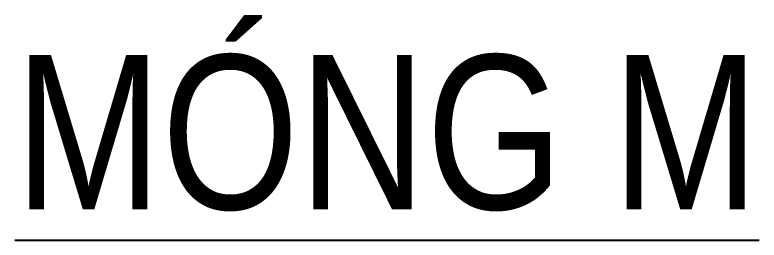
# Model space of a CAD drawing. Extents: x -1107188 to -523840, y 39692 to 514392.
# Drawn here: x -1040351 to -1034548, y 230645 to 232397 of the extents above; entities that cross this region are included whole.
import ezdxf

# ---------------------------------------------------------------- set-up
doc = ezdxf.new("R2010")
doc.units = 0
doc.layers.add('TEXT', color=7, linetype='CONTINUOUS')
doc.styles.add('DIM-NEW', font='')
doc.styles.get('DIM-NEW').set_extended_font_data('VNI-Helve-Condense')

msp = doc.modelspace()

# ---------------------------------------------------------------- texts
at = {"layer": 'TEXT', "style": 'DIM-NEW'}
msp.add_text('%%UMOÙNG M', height=1200, dxfattribs=at).set_placement((-1040351.472016775, 230884.644063617))

doc.saveas('drawing.dxf')
